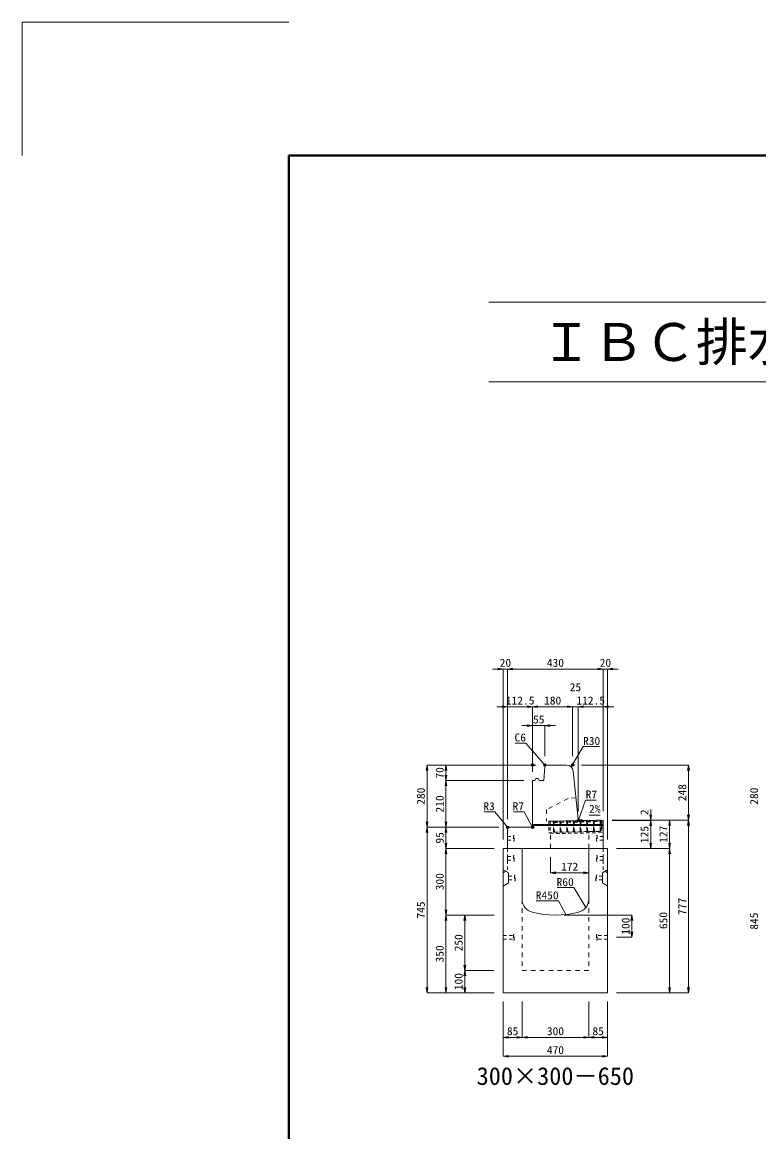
# Model space of a CAD drawing. Units: millimetres at full size; some dimension numbers follow another scale. Extents: x -18734 to 51600, y -18820 to 17820.
# Drawn here: x 0 to 3315, y -5996 to -1000 of the extents above; entities that cross this region are included whole.
import ezdxf
from ezdxf.enums import TextEntityAlignment as Align

# ---------------------------------------------------------------- set-up
doc = ezdxf.new("R2010")
doc.units = ezdxf.units.MM
doc.header["$LTSCALE"] = 20
doc.header["$PDMODE"] = 32
doc.header["$PDSIZE"] = 10
doc.linetypes.add('USER1', pattern=[2, 1, -1])
doc.linetypes.add('USER2', pattern=[1.35, 0.75, -0.6])
for name, color, linetype, lineweight in [('Defpoints_2', 1, 'Continuous', 13), ('インサート', 3, 'USER2', 9), ('グレーチング', 7, 'USER2', 5), ('受枠', 3, 'USER2', 9), ('図枠', 7, 'Continuous', 5), ('寸法線', 7, 'Continuous', 13), ('引出線', 4, 'Continuous', 13), ('本体', 2, 'Continuous', 13), ('目地', 132, 'Continuous', 5)]:
    doc.layers.add(name, color=color, linetype=linetype, lineweight=lineweight)
doc.layers.add('作業エリア', color=11, linetype='Continuous')
doc.layers.add('文字', color=7, linetype='Continuous')
doc.styles.add('ＭＳ ゴシック', font='')
doc.styles.add('ＭＳ 明朝', font='')
doc.styles.get('ＭＳ ゴシック').set_extended_font_data('MS Gothic')
doc.styles.get('ＭＳ 明朝').set_extended_font_data('MS Mincho')

# ---------------------------------------------------------------- blocks, each defined once
blk = doc.blocks.new('open_arrow')
at = {"color": 0, "linetype": 'Continuous', "lineweight": -2}
blk.add_lwpolyline([(7.5, 1.25), (0, 0), (7.5, -1.25)], dxfattribs=at)

msp = doc.modelspace()

# ---------------------------------------------------------------- linework, layer by layer
at = {"layer": 'Defpoints_2'}
for p, q in [((0, -1000), (1200, -1000)), ((0, -1600), (0, -1000))]:
    msp.add_line(p, q, dxfattribs=at)
at = {"layer": 'インサート'}
for p, q in [((2185, -4666.5), (2212, -4666.5)), ((2185, -4666.5), (2185, -4683.5)), ((2185, -4683.5), (2212, -4683.5)), ((2215, -4662.5), (2212, -4662.5)), ((2212, -4662.5), (2212, -4687.5)), ((2212, -4687.5), (2215, -4687.5)), ((2215, -4687.5), (2215, -4662.5)), ((2585, -4662.5), (2588, -4662.5)), ((2585, -4687.5), (2585, -4662.5)), ((2588, -4687.5), (2585, -4687.5)), ((2588, -4662.5), (2588, -4687.5)), ((2615, -4666.5), (2588, -4666.5)), ((2615, -4683.5), (2588, -4683.5)), ((2615, -4666.5), (2615, -4683.5)), ((2185, -4756.5), (2212, -4756.5)), ((2185, -4756.5), (2185, -4773.5)), ((2185, -4773.5), (2212, -4773.5)), ((2215, -4752.5), (2212, -4752.5)), ((2212, -4752.5), (2212, -4777.5)), ((2212, -4777.5), (2215, -4777.5)), ((2215, -4777.5), (2215, -4752.5)), ((2585, -4752.5), (2588, -4752.5)), ((2585, -4777.5), (2585, -4752.5)), ((2588, -4777.5), (2585, -4777.5)), ((2588, -4752.5), (2588, -4777.5)), ((2615, -4756.5), (2588, -4756.5)), ((2615, -4773.5), (2588, -4773.5)), ((2615, -4756.5), (2615, -4773.5)), ((2188.2, -4844.5), (2215.2, -4844.5)), ((2188.2, -4844.5), (2188.2, -4861.5)), ((2218.2, -4840.5), (2215.2, -4840.5)), ((2215.2, -4840.5), (2215.2, -4865.5)), ((2218.2, -4865.5), (2218.2, -4840.5)), ((2581.8, -4840.5), (2584.8, -4840.5)), ((2581.8, -4865.5), (2581.8, -4840.5)), ((2584.8, -4840.5), (2584.8, -4865.5)), ((2611.8, -4844.5), (2584.8, -4844.5)), ((2611.8, -4844.5), (2611.8, -4861.5)), ((2188.2, -4861.5), (2215.2, -4861.5)), ((2215.2, -4865.5), (2218.2, -4865.5)), ((2584.8, -4865.5), (2581.8, -4865.5)), ((2611.8, -4861.5), (2584.8, -4861.5)), ((2165, -5111.5), (2212, -5111.5)), ((2165, -5111.5), (2165, -5128.5)), ((2165, -5128.5), (2212, -5128.5)), ((2215, -5107.5), (2212, -5107.5)), ((2212, -5107.5), (2212, -5132.5)), ((2212, -5132.5), (2215, -5132.5)), ((2215, -5132.5), (2215, -5107.5)), ((2588, -5107.5), (2585, -5107.5)), ((2585, -5107.5), (2585, -5132.5)), ((2585, -5132.5), (2588, -5132.5)), ((2588, -5132.5), (2588, -5107.5)), ((2635, -5111.5), (2588, -5111.5)), ((2635, -5128.5), (2588, -5128.5)), ((2635, -5128.5), (2635, -5111.5))]:
    msp.add_line(p, q, dxfattribs=at)
at = {"layer": 'グレーチング'}
for p, q in [((2389.92, -4597.5), (2604.88, -4593.2)), ((2425.04, -4602.8), (2449.91, -4596.3)), ((2455.03, -4602.2), (2479.91, -4595.7)), ((2485.03, -4601.6), (2509.9, -4595.1)), ((2515.02, -4601), (2539.89, -4594.5)), ((2545.01, -4600.4), (2569.89, -4593.9)), ((2575.01, -4599.8), (2599.88, -4593.3)), ((2390.92, -4647.49), (2605.88, -4643.19)), ((2395.04, -4603.4), (2419.92, -4596.9)), ((2395.04, -4603.4), (2420.04, -4602.9)), ((2425.04, -4602.8), (2450.03, -4602.3)), ((2455.03, -4602.2), (2480.03, -4601.7)), ((2485.03, -4601.6), (2510.02, -4601.1)), ((2515.02, -4601), (2540.01, -4600.5)), ((2545.01, -4600.4), (2570.01, -4599.9)), ((2575.01, -4599.8), (2600, -4599.3))]:
    msp.add_line(p, q, dxfattribs=at)
for points in [[(2449.91, -4596.3), (2454.91, -4596.2), (2455.03, -4602.2), (2454.05, -4603.22), (2454.77, -4639.21), (2455.79, -4640.19), (2455.91, -4646.19), (2450.91, -4646.29), (2450.79, -4640.29), (2451.77, -4639.27), (2451.05, -4603.28), (2450.03, -4602.3)], [(2479.91, -4595.7), (2484.91, -4595.6), (2485.03, -4601.6), (2484.05, -4602.62), (2484.77, -4638.61), (2485.79, -4639.59), (2485.91, -4645.59), (2480.91, -4645.69), (2480.79, -4639.69), (2481.77, -4638.67), (2481.05, -4602.68), (2480.03, -4601.7)], [(2509.9, -4595.1), (2514.9, -4595), (2515.02, -4601), (2514.04, -4602.02), (2514.76, -4638.01), (2515.78, -4638.99), (2515.9, -4644.99), (2510.9, -4645.09), (2510.78, -4639.09), (2511.76, -4638.07), (2511.04, -4602.08), (2510.02, -4601.1)], [(2539.89, -4594.5), (2544.89, -4594.4), (2545.01, -4600.4), (2544.03, -4601.42), (2544.75, -4637.41), (2545.77, -4638.39), (2545.89, -4644.39), (2540.89, -4644.49), (2540.77, -4638.49), (2541.75, -4637.47), (2541.03, -4601.48), (2540.01, -4600.5)], [(2569.89, -4593.9), (2574.89, -4593.8), (2575.01, -4599.8), (2574.03, -4600.82), (2574.75, -4636.81), (2575.77, -4637.79), (2575.89, -4643.79), (2570.89, -4643.89), (2570.77, -4637.89), (2571.75, -4636.87), (2571.03, -4600.88), (2570.01, -4599.9)], [(2599.88, -4593.3), (2604.88, -4593.2), (2605, -4599.2), (2604.02, -4600.22), (2604.74, -4636.21), (2605.76, -4637.19), (2605.88, -4643.19), (2600.88, -4643.29), (2600.76, -4637.29), (2601.74, -4636.27), (2601.02, -4600.28), (2600, -4599.3)], [(2389.92, -4597.5), (2394.92, -4597.4), (2395.04, -4603.4), (2394.06, -4604.42), (2394.78, -4640.41), (2395.8, -4641.39), (2395.92, -4647.39), (2390.92, -4647.49), (2390.8, -4641.49), (2391.78, -4640.47), (2391.06, -4604.48), (2390.04, -4603.5)], [(2419.92, -4596.9), (2424.92, -4596.8), (2425.04, -4602.8), (2424.06, -4603.82), (2424.78, -4639.81), (2425.8, -4640.79), (2425.92, -4646.79), (2420.92, -4646.89), (2420.8, -4640.89), (2421.78, -4639.87), (2421.06, -4603.88), (2420.04, -4602.9)]]:
    msp.add_lwpolyline(points, close=True, dxfattribs=at)
at = {"layer": '作業エリア'}
for p in [(2297.5, -4345), (2352.5, -4345), (2477.5, -4345), (2502.5, -4595), (2515, -4595), (2185, -4625), (2297.5, -4625)]:
    msp.add_point(p, dxfattribs=at)
at = {"layer": '受枠'}
for p, q in [((2369.93, -4597.9), (2612.88, -4593.04)), ((2606.88, -4593.16), (2607.88, -4643.15)), ((2612.88, -4593.04), (2614, -4649.03)), ((2369.93, -4597.9), (2370.93, -4647.89)), ((2370.93, -4647.89), (2607.88, -4643.15)), ((2375.93, -4597.78), (2377.05, -4653.77)), ((2550.89, -4644.29), (2551.01, -4650.29)), ((2377.05, -4653.77), (2614, -4649.03))]:
    msp.add_line(p, q, dxfattribs=at)
at = {"layer": '図枠', "lineweight": 40}
for p, q in [((1200, -18220), (1200, -1600)), ((1200, -1600), (24600, -1600))]:
    msp.add_line(p, q, dxfattribs=at)
at = {"layer": '図枠', "lineweight": 13}
for p, q in [((2100, -2260), (23700, -2260)), ((2100, -2620), (23700, -2620))]:
    msp.add_line(p, q, dxfattribs=at)
at = {"layer": '寸法線'}
for p, q in [((2233, -3912.31), (2117, -3912.31)), ((2165, -4680), (2165, -3912.31)), ((2185, -3912.31), (2615, -3912.31)), ((2185, -4588), (2185, -3912.31)), ((2185, -4588), (2185, -3912.31)), ((2567, -3912.31), (2683, -3912.31)), ((2615, -4553), (2615, -3912.31)), ((2615, -4553), (2615, -3912.31)), ((2635, -4680), (2635, -3912.31)), ((2137, -4082.31), (2297.5, -4082.31)), ((2185, -4588), (2185, -4082.31)), ((2297.5, -4082.31), (2477.5, -4082.31)), ((2297.5, -4375), (2297.5, -4082.31)), ((2297.5, -4375), (2297.5, -4082.31)), ((2429.5, -4082.31), (2550.5, -4082.31)), ((2477.5, -4305), (2477.5, -4082.31)), ((2477.5, -4305), (2477.5, -4082.31)), ((2502.5, -4555), (2502.5, -4082.31)), ((2502.5, -4082.31), (2663, -4082.31)), ((2502.5, -4555), (2502.5, -4082.31)), ((2615, -4553), (2615, -4082.31)), ((2249.5, -4167.31), (2400.5, -4167.31)), ((2297.5, -4375), (2297.5, -4167.31)), ((2352.5, -4305), (2352.5, -4167.31)), ((1822.06, -4625), (1822.06, -4345)), ((2312.5, -4345), (1822.06, -4345)), ((1907.06, -4415), (1907.06, -4345)), ((2312.5, -4345), (1907.06, -4345)), ((2517.5, -4345), (2998.78, -4345)), ((2998.78, -4593), (2998.78, -4345)), ((1907.06, -4625), (1907.06, -4415)), ((2257.5, -4415), (1907.06, -4415)), ((2257.5, -4415), (1907.06, -4415)), ((2828.78, -4643), (2828.78, -4545)), ((2655, -4593), (2998.78, -4593)), ((2655, -4593), (2913.78, -4593)), ((2655, -4593), (2828.78, -4593)), ((2655, -4593), (2998.78, -4593)), ((2655, -4595), (2828.78, -4595)), ((2655, -4595), (2828.78, -4595)), ((2828.78, -4720), (2828.78, -4595)), ((2913.78, -4720), (2913.78, -4593)), ((2998.78, -4593), (2998.78, -5370)), ((1822.06, -5370), (1822.06, -4625)), ((2145, -4625), (1822.06, -4625)), ((2145, -4625), (1822.06, -4625)), ((1907.06, -4720), (1907.06, -4625)), ((2145, -4625), (1907.06, -4625)), ((2145, -4625), (1907.06, -4625)), ((1907.06, -4720), (1907.06, -5020)), ((2125, -4720), (1907.06, -4720)), ((2125, -4720), (1907.06, -4720)), ((2675, -4720), (2913.78, -4720)), ((2675, -4720), (2913.78, -4720)), ((2675, -4720), (2828.78, -4720)), ((2913.78, -4720), (2913.78, -5370)), ((2378, -4760), (2378, -4830.23)), ((2378, -4830.23), (2550, -4830.23)), ((2125, -5020), (1907.06, -5020)), ((1907.06, -5370), (1907.06, -5020)), ((2125, -5020), (1907.06, -5020)), ((1992.06, -5020), (1992.06, -5270)), ((2125, -5020), (1992.06, -5020)), ((2440, -5020), (2743.78, -5020)), ((2743.78, -5020), (2743.78, -5120)), ((2675, -5120), (2743.78, -5120)), ((2125, -5270), (1992.06, -5270)), ((1992.06, -5270), (1992.06, -5370)), ((2125, -5270), (1992.06, -5270)), ((2125, -5370), (1822.06, -5370)), ((2125, -5370), (1907.06, -5370)), ((2125, -5370), (1992.06, -5370)), ((2675, -5370), (2913.78, -5370)), ((2675, -5370), (2998.78, -5370)), ((2165, -5410), (2165, -5571.16)), ((2165, -5410), (2165, -5656.16)), ((2250, -5410), (2250, -5571.16)), ((2250, -5410), (2250, -5571.16)), ((2550, -5410), (2550, -5571.16)), ((2550, -5410), (2550, -5571.16)), ((2635, -5410), (2635, -5571.16)), ((2635, -5410), (2635, -5656.16)), ((2165, -5571.16), (2250, -5571.16)), ((2250, -5571.16), (2550, -5571.16)), ((2550, -5571.16), (2635, -5571.16)), ((2165, -5656.16), (2635, -5656.16))]:
    msp.add_line(p, q, dxfattribs=at)
at = {"layer": '引出線'}
for points in [[(2355.29, -4347.99), (2267.27, -4245.82), (2218.92, -4245.82)], [(2470.48, -4352.76), (2524.33, -4261.36), (2599, -4261.36)], [(2504.14, -4593.19), (2536.08, -4502.42), (2584.01, -4502.42)], [(2185.88, -4625.88), (2127.15, -4555.51), (2079.43, -4555.51)], [(2295.45, -4622.95), (2258.75, -4555.51), (2210.82, -4555.51)], [(2552.12, -4570.88), (2600.83, -4569.9), (2552.08, -4570.88)], [(2537.07, -4986.68), (2482.66, -4896.79), (2407.98, -4896.79)], [(2446.44, -5017.6), (2414.22, -4956.45), (2313.21, -4956.45)]]:
    msp.add_lwpolyline(points, dxfattribs=at)
at = {"layer": '本体'}
for p, q in [((2352.07, -4350.98), (2358.5, -4345)), ((2358.5, -4345), (2450.35, -4345)), ((2347.5, -4415), (2352.07, -4350.98)), ((2480.2, -4372.01), (2501.87, -4588.7)), ((2297.5, -4415), (2297.5, -4618)), ((2297.5, -4415), (2307.5, -4415)), ((2307.5, -4415), (2312.5, -4405)), ((2312.5, -4405), (2322.5, -4405)), ((2322.5, -4405), (2327.5, -4415)), ((2327.5, -4415), (2347.5, -4415)), ((2515, -4595), (2508.83, -4595)), ((2615, -4593), (2515, -4595)), ((2615, -4593), (2615, -4720)), ((2185, -4628), (2185, -4720)), ((2290.5, -4625), (2188, -4625)), ((2165, -4720), (2165, -5370)), ((2165, -4720), (2250, -4720)), ((2185, -4720), (2615, -4720)), ((2250, -4720), (2250, -4949.47)), ((2550, -4720), (2635, -4720)), ((2550, -4720), (2550, -4949.47)), ((2635, -4720), (2635, -5370)), ((2165, -5370), (2635, -5370))]:
    msp.add_line(p, q, dxfattribs=at)
at = {"layer": '本体', "linetype": 'USER1'}
for p, q in [((2457.5, -4495), (2360.5, -4545)), ((2492.2, -4492), (2457.5, -4495)), ((2360.5, -4545), (2360.5, -4598.09)), ((2515, -4595), (2360.5, -4598.09)), ((2550, -4720), (2550, -4644.31)), ((2378, -4720), (2378, -4647.75))]:
    msp.add_line(p, q, dxfattribs=at)
at = {"layer": '本体', "linetype": 'USER2', "lineweight": 9}
for p, q in [((2185, -4817), (2185, -4720)), ((2615, -4817), (2615, -4720)), ((2165, -4829.5), (2185, -4817)), ((2635, -4829.5), (2615, -4817))]:
    msp.add_line(p, q, dxfattribs=at)
at = {"layer": '本体', "lineweight": 9}
for p, q in [((2165, -4816), (2188.2, -4830.5)), ((2188.2, -4830.5), (2188.2, -4875.5)), ((2634.58, -4816.26), (2611.8, -4830.5)), ((2611.8, -4830.5), (2611.8, -4875.5)), ((2188.2, -4875.5), (2165, -4890)), ((2611.8, -4875.5), (2635, -4890))]:
    msp.add_line(p, q, dxfattribs=at)
at = {"layer": '本体', "linetype": 'USER1', "lineweight": 15}
for p, q in [((2250, -4949.47), (2250, -5270)), ((2550, -4949.47), (2550, -5270)), ((2250, -5270), (2550, -5270))]:
    msp.add_line(p, q, dxfattribs=at)
at = {"layer": '本体'}
for centre, radius, start, end in [((2450.35, -4375), 30, 5.71059, 90), ((2508.83, -4588), 7, 185.71059, 270), ((2188, -4628), 3, 90, 180), ((2290.5, -4618), 7, 270, 0), ((2310, -4949.47), 60, 180, 256.65764), ((2490, -4949.47), 60, 283.34236, 0), ((2400, -4570), 450, 256.65764, 283.34236)]:
    msp.add_arc(centre, radius, start, end, dxfattribs=at)
at = {"layer": '目地'}
for p, q in [((2615, -4613), (2297.5, -4613)), ((2615, -4617), (2297.5, -4617))]:
    msp.add_line(p, q, dxfattribs=at)

# ---------------------------------------------------------------- block references
at = {"layer": '寸法線', "xscale": 3.2, "yscale": 3.2}
for p, rotation in [((2165, -3912.31), 180), ((2615, -3912.31), 180), ((2615, -3912.31), 180), ((2185, -4082.31), 180), ((2297.5, -4082.31), 180), ((2477.5, -4082.31), 180), ((2477.5, -4082.31), 180), ((2297.5, -4167.31), 180), ((1822.06, -4345), 270), ((1907.06, -4345), 270), ((2998.78, -4345), 270), ((1907.06, -4415), 90), ((1907.06, -4415), 270), ((2828.78, -4593), 90), ((2828.78, -4595), 270), ((2828.78, -4595), 270), ((2913.78, -4593), 270), ((2998.78, -4593), 90), ((2998.78, -4593), 270), ((1822.06, -4625), 90), ((1822.06, -4625), 270), ((1907.06, -4625), 90), ((1907.06, -4625), 270), ((1907.06, -4720), 90), ((2828.78, -4720), 90), ((2913.78, -4720), 90), ((1907.06, -4720), 270), ((2913.78, -4720), 270), ((2550, -4830.23), 180), ((1907.06, -5020), 90), ((1907.06, -5020), 270), ((1992.06, -5020), 270), ((2743.78, -5020), 270), ((2743.78, -5120), 90), ((1992.06, -5270), 90), ((1992.06, -5270), 270), ((1822.06, -5370), 90), ((1907.06, -5370), 90), ((1992.06, -5370), 90), ((2913.78, -5370), 90), ((2998.78, -5370), 90), ((2250, -5571.16), 180), ((2550, -5571.16), 180), ((2635, -5571.16), 180), ((2635, -5656.16), 180)]:
    msp.add_blockref('open_arrow', p, dxfattribs=dict(at, rotation=rotation))
for p in [(2185, -3912.31), (2185, -3912.31), (2635, -3912.31), (2297.5, -4082.31), (2502.5, -4082.31), (2502.5, -4082.31), (2615, -4082.31), (2352.5, -4167.31), (2378, -4830.23), (2165, -5571.16), (2250, -5571.16), (2550, -5571.16), (2165, -5656.16)]:
    msp.add_blockref('open_arrow', p, dxfattribs=at)
at = {"layer": '引出線', "xscale": 0.0533, "yscale": 0.0533}
for p, rotation in [((2355.29, -4347.99), 130.7), ((2470.48, -4352.76), 59.5), ((2504.14, -4593.19), 70.6), ((2552.12, -4570.88), 1.1), ((2185.88, -4625.88), 129.8), ((2295.45, -4622.95), 118.6), ((2537.07, -4986.68), 121.2), ((2446.44, -5017.6), 117.8)]:
    msp.add_blockref('open_arrow', p, dxfattribs=dict(at, rotation=rotation))

# ---------------------------------------------------------------- texts
at = {"layer": '図枠', "style": 'ＭＳ ゴシック'}
msp.add_text('\u3000ＩＢＣ排水側溝\u3000深型集水桝\u3000中央分離帯用Ｃ 防草タイプ\u3000３００型\u3000断面図', height=170.9, dxfattribs=at).set_placement((2100, -2440), align=Align.MIDDLE_LEFT)
at = {"layer": '寸法線', "style": 'ＭＳ 明朝', "width": 1.05}
for s, p in [('20', (2175, -3884.31)), ('430', (2400, -3884.31)), ('20', (2625, -3884.31)), ('25', (2490, -3994.31)), ('112.5', (2241.25, -4054.31)), ('180', (2387.5, -4054.31)), ('112.5', (2558.75, -4054.31)), ('55', (2325, -4139.31)), ('172', (2464, -4802.23)), ('85', (2207.5, -5543.16)), ('300', (2400, -5543.16)), ('85', (2592.5, -5543.16)), ('470', (2400, -5628.16))]:
    msp.add_text(s, height=36.03, dxfattribs=at).set_placement(p, align=Align.MIDDLE_CENTER)
for s, p in [('70', (1879.06, -4380)), ('248', (2970.78, -4469)), ('280', (1794.06, -4485)), ('210', (1879.06, -4520)), ('280', (3294.06, -4485)), ('2', (2800.78, -4557.41)), ('125', (2800.78, -4657.5)), ('127', (2885.78, -4656.5)), ('95', (1879.06, -4672.5)), ('300', (1879.06, -4870)), ('777', (2970.78, -4981.5)), ('745', (1794.06, -4997.5)), ('100', (2715.78, -5070)), ('650', (2885.78, -5045)), ('845', (3294.06, -5047.5)), ('250', (1964.06, -5145)), ('350', (1879.06, -5195)), ('100', (1964.06, -5320))]:
    msp.add_text(s, height=36.03, rotation=90, dxfattribs=at).set_placement(p, align=Align.MIDDLE_CENTER)
at = {"layer": '引出線', "style": 'ＭＳ 明朝', "width": 1.05}
for s, p in [('C6', (2267.27, -4202.62)), ('R3', (2127.15, -4512.31)), ('R7', (2258.75, -4512.31)), ('R60', (2482.66, -4853.59)), ('R450', (2414.22, -4913.25))]:
    msp.add_text(s, height=36.03, dxfattribs=at).set_placement(p, align=Align.TOP_RIGHT)
for s, p in [('R30', (2524.33, -4218.16)), ('R7', (2536.08, -4459.22))]:
    msp.add_text(s, height=36.03, dxfattribs=at).set_placement(p, align=Align.TOP_LEFT)
msp.add_text('2%', height=36.03, rotation=1.146, dxfattribs=at).set_placement((2551.15, -4523.98), align=Align.TOP_LEFT)
at = {"layer": '文字', "style": 'ＭＳ 明朝'}
msp.add_text('300×300－650', height=80.06, dxfattribs=at).set_placement((2399.52, -5744.97), align=Align.MIDDLE_CENTER)

doc.saveas('drawing.dxf')
